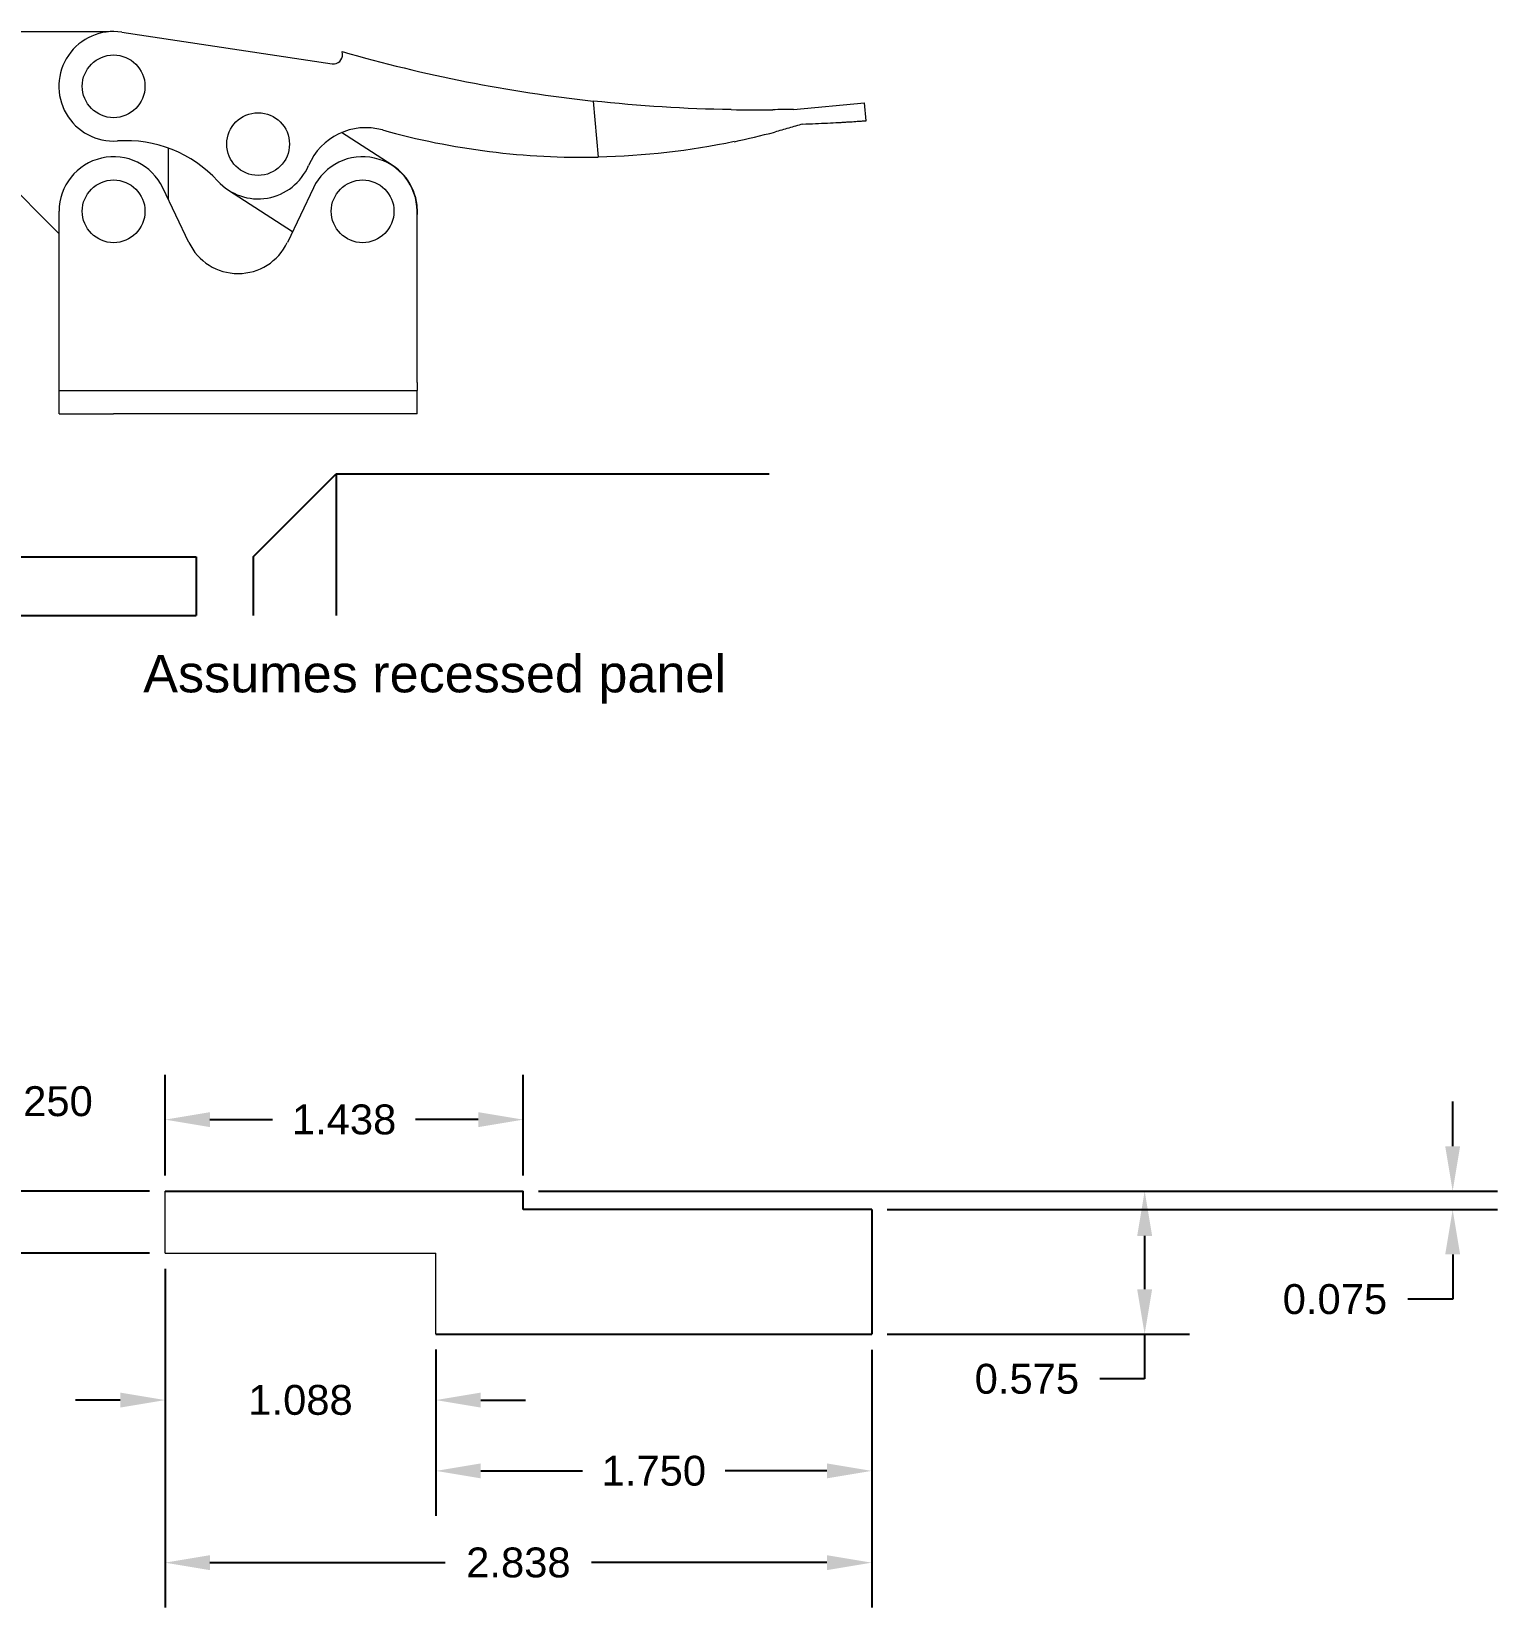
# Model space of a CAD drawing. Header units: inches. Extents: x -1 to 66.5, y -11.9 to 25.2.
# Drawn here: x 46.55 to 52.44, y -4.57 to 1.75 of the extents above; entities that cross this region are included whole.
import ezdxf

# ---------------------------------------------------------------- set-up
doc = ezdxf.new("R2010")
doc.units = ezdxf.units.IN
doc.header["$MEASUREMENT"] = 0
doc.layers.add('Clamp', color=30, linetype='Continuous')
doc.layers.add('Text', color=50, linetype='Continuous')
doc.styles.get("Standard").update_dxf_attribs({"font": 'arial.ttf'})
doc.dimstyles.get("Standard").update_dxf_attribs({"dimtxt": 0.12, "dimasz": 0.18, "dimexe": 0.18, "dimexo": 0.0625, "dimgap": 0.09, "dimtad": 0, "dimtih": 1, "dimtoh": 1, "dimdec": 3, "dimzin": 0, "dimdsep": 46, "dimtxsty": 'Standard', "dimcen": 0.09, "dimadec": 0, "dimazin": 0, "dimtfac": 1, "dimtdec": 3, "dimtofl": 0, "dimtmove": 0, "dimatfit": 3, "dimfxl": 1, "dimtolj": 1, "dimtzin": 0, "dimarcsym": 0})

# ---------------------------------------------------------------- blocks, each defined once
blk = doc.blocks.new('*D73')
at = {"color": 0, "lineweight": -2, "transparency": 16777216}
for p, q in [((52.2588, -2.7222), (52.2588, -2.5422)), ((48.5878, -2.9022), (52.4388, -2.9022)), ((49.988, -2.9768), (52.4388, -2.9768)), ((52.2588, -3.1568), (52.2588, -3.3368)), ((52.2588, -3.3368), (52.0788, -3.3368))]:
    blk.add_line(p, q, dxfattribs=at)
at = {"color": 0, "transparency": 16777216}
for points in [[(52.2288, -2.7222), (52.2888, -2.7222), (52.2588, -2.9022)], [(52.2288, -3.1568), (52.2888, -3.1568), (52.2588, -2.9768)]]:
    blk.add_solid(points, dxfattribs=at)
at = {"layer": 'Defpoints', "color": 0, "transparency": 16777216}
for p in [(48.5253, -2.9022), (49.9255, -2.9768), (52.2588, -2.9768)]:
    blk.add_point(p, dxfattribs=at)
at = {"color": 0, "transparency": 16777216, "insert": (51.7859, -3.3368), "char_height": 0.12, "attachment_point": 5}
blk.add_mtext('\\A1;0.075', dxfattribs=at)
blk = doc.blocks.new('*D74')
at = {"color": 0, "lineweight": -2, "transparency": 16777216}
for p, q in [((47.0873, -3.2146), (47.0873, -4.5746)), ((49.9254, -3.5393), (49.9254, -4.5746)), ((47.2673, -4.3946), (48.2127, -4.3946)), ((49.7454, -4.3946), (48.8, -4.3946))]:
    blk.add_line(p, q, dxfattribs=at)
at = {"color": 0, "transparency": 16777216}
for points in [[(47.2673, -4.3646), (47.2673, -4.4246), (47.0873, -4.3946)], [(49.7454, -4.3646), (49.7454, -4.4246), (49.9254, -4.3946)]]:
    blk.add_solid(points, dxfattribs=at)
at = {"layer": 'Defpoints', "color": 0, "transparency": 16777216}
for p in [(47.0873, -3.1521), (49.9254, -3.4768), (49.9254, -4.3946)]:
    blk.add_point(p, dxfattribs=at)
at = {"color": 0, "transparency": 16777216, "insert": (48.5064, -4.3946), "char_height": 0.12, "attachment_point": 5}
blk.add_mtext('\\A1;2.838', dxfattribs=at)
blk = doc.blocks.new('*D75')
at = {"color": 0, "lineweight": -2, "transparency": 16777216}
for p, q in [((47.0873, -2.8396), (47.0873, -2.4354)), ((48.5253, -2.8397), (48.5253, -2.4354)), ((47.2673, -2.6154), (47.5193, -2.6154)), ((48.3453, -2.6154), (48.0932, -2.6154))]:
    blk.add_line(p, q, dxfattribs=at)
at = {"color": 0, "transparency": 16777216}
for points in [[(47.2673, -2.5854), (47.2673, -2.6454), (47.0873, -2.6154)], [(48.3453, -2.5854), (48.3453, -2.6454), (48.5253, -2.6154)]]:
    blk.add_solid(points, dxfattribs=at)
at = {"layer": 'Defpoints', "color": 0, "transparency": 16777216}
for p in [(48.5253, -2.6154), (47.0873, -2.9021), (48.5253, -2.9022)]:
    blk.add_point(p, dxfattribs=at)
at = {"color": 0, "transparency": 16777216, "insert": (47.8063, -2.6154), "char_height": 0.12, "attachment_point": 5}
blk.add_mtext('\\A1;1.438', dxfattribs=at)
blk = doc.blocks.new('*D76')
at = {"color": 0, "lineweight": -2, "transparency": 16777216}
for p, q in [((46.1151, -2.7221), (46.1151, -2.5421)), ((46.1151, -2.5421), (46.2951, -2.5421)), ((47.0248, -2.9021), (45.9351, -2.9021)), ((47.0248, -3.1521), (45.9351, -3.1521)), ((46.1151, -3.3321), (46.1151, -3.5121))]:
    blk.add_line(p, q, dxfattribs=at)
at = {"color": 0, "transparency": 16777216}
for points in [[(46.0851, -2.7221), (46.1451, -2.7221), (46.1151, -2.9021)], [(46.0851, -3.3321), (46.1451, -3.3321), (46.1151, -3.1521)]]:
    blk.add_solid(points, dxfattribs=at)
at = {"layer": 'Defpoints', "color": 0, "transparency": 16777216}
for p in [(46.1151, -2.9021), (47.0873, -2.9021), (47.0873, -3.1521)]:
    blk.add_point(p, dxfattribs=at)
at = {"color": 0, "transparency": 16777216, "insert": (46.5874, -2.5421), "char_height": 0.12, "attachment_point": 5}
blk.add_mtext('\\A1;0.250', dxfattribs=at)
blk = doc.blocks.new('*D77')
at = {"color": 0, "lineweight": -2, "transparency": 16777216}
for p, q in [((48.5878, -2.9022), (51.2017, -2.9022)), ((51.0217, -3.0822), (51.0217, -3.2968)), ((49.9879, -3.4768), (51.2017, -3.4768)), ((51.0217, -3.4768), (51.0217, -3.6568)), ((51.0217, -3.6568), (50.8417, -3.6568))]:
    blk.add_line(p, q, dxfattribs=at)
at = {"color": 0, "transparency": 16777216}
for points in [[(50.9917, -3.0822), (51.0517, -3.0822), (51.0217, -2.9022)], [(50.9917, -3.2968), (51.0517, -3.2968), (51.0217, -3.4768)]]:
    blk.add_solid(points, dxfattribs=at)
at = {"layer": 'Defpoints', "color": 0, "transparency": 16777216}
for p in [(48.5253, -2.9022), (49.9254, -3.4768), (51.0217, -3.4768)]:
    blk.add_point(p, dxfattribs=at)
at = {"color": 0, "transparency": 16777216, "insert": (50.5487, -3.6568), "char_height": 0.12, "attachment_point": 5}
blk.add_mtext('\\A1;0.575', dxfattribs=at)
blk = doc.blocks.new('*D78')
at = {"color": 0, "lineweight": -2, "transparency": 16777216}
for p, q in [((47.0873, -3.2146), (47.0873, -3.9217)), ((48.1753, -3.5392), (48.1753, -3.9217)), ((46.9073, -3.7417), (46.7273, -3.7417)), ((48.3553, -3.7417), (48.5353, -3.7417))]:
    blk.add_line(p, q, dxfattribs=at)
at = {"color": 0, "transparency": 16777216}
for points in [[(46.9073, -3.7117), (46.9073, -3.7717), (47.0873, -3.7417)], [(48.3553, -3.7117), (48.3553, -3.7717), (48.1753, -3.7417)]]:
    blk.add_solid(points, dxfattribs=at)
at = {"layer": 'Defpoints', "color": 0, "transparency": 16777216}
for p in [(47.0873, -3.1521), (48.1753, -3.4767), (48.1753, -3.7417)]:
    blk.add_point(p, dxfattribs=at)
at = {"color": 0, "transparency": 16777216, "insert": (47.6313, -3.7417), "char_height": 0.12, "attachment_point": 5}
blk.add_mtext('\\A1;1.088', dxfattribs=at)
blk = doc.blocks.new('*D79')
at = {"color": 0, "lineweight": -2, "transparency": 16777216}
for p, q in [((48.1753, -3.5392), (48.1753, -4.2061)), ((49.9254, -3.5393), (49.9254, -4.2061)), ((48.3553, -4.0261), (48.7638, -4.0261)), ((49.7454, -4.0261), (49.337, -4.0261))]:
    blk.add_line(p, q, dxfattribs=at)
at = {"color": 0, "transparency": 16777216}
for points in [[(48.3553, -3.9961), (48.3553, -4.0561), (48.1753, -4.0261)], [(49.7454, -3.9961), (49.7454, -4.0561), (49.9254, -4.0261)]]:
    blk.add_solid(points, dxfattribs=at)
at = {"layer": 'Defpoints', "color": 0, "transparency": 16777216}
for p in [(48.1753, -3.4767), (49.9254, -3.4768), (49.9254, -4.0261)]:
    blk.add_point(p, dxfattribs=at)
at = {"color": 0, "transparency": 16777216, "insert": (49.0504, -4.0261), "char_height": 0.12, "attachment_point": 5}
blk.add_mtext('\\A1;1.750', dxfattribs=at)

msp = doc.modelspace()

# ---------------------------------------------------------------- linework, layer by layer
at = {"color": 7, "linetype": 'Continuous', "lineweight": 0}
for p, q in [((47.0873, -3.1521), (47.0873, -2.9021)), ((47.0873, -3.1521), (48.1754, -3.1522)), ((48.1753, -3.4767), (48.1754, -3.1522))]:
    msp.add_line(p, q, dxfattribs=at)
at = {"color": 7}
for p, q in [((47.0873, -2.9021), (48.5253, -2.9022)), ((48.5253, -2.9767), (48.5253, -2.9022)), ((49.9255, -2.9768), (48.5253, -2.9767)), ((49.9255, -2.9768), (49.9254, -3.4768)), ((48.1753, -3.4767), (49.9254, -3.4768))]:
    msp.add_line(p, q, dxfattribs=at)
at = {"layer": 'Clamp', "linetype": 'Continuous', "lineweight": 0}
for p, q in [((46.8598, 1.7535), (46.1512, 1.7535)), ((46.9133, 1.7521), (47.7591, 1.6253)), ((47.7997, 1.6636), (47.7987, 1.6738)), ((48.8068, 1.4754), (48.8273, 1.2503)), ((49.6119, 1.442), (49.8961, 1.4679)), ((49.9026, 1.3964), (49.8961, 1.4679)), ((47.9997, 1.2176), (47.7961, 1.3485)), ((47.0997, 1.2866), (47.0997, 1.0821)), ((46.4232, 1.1803), (46.6617, 0.9418)), ((47.183, 0.9073), (47.0784, 1.1268)), ((47.183, 0.9073), (47.0784, 1.1268)), ((47.342, 1.1175), (47.5996, 0.9518)), ((47.683, 1.1268), (47.5784, 0.9073)), ((47.683, 1.1268), (47.5784, 0.9073)), ((46.6617, 0.3445), (46.6617, 1.0325)), ((46.6617, 0.3445), (46.6617, 1.0325)), ((48.0997, 0.3445), (48.0997, 1.0325)), ((48.0997, 0.3445), (48.0997, 1.0325)), ((46.6617, 0.3135), (46.6617, 0.3445)), ((46.6617, 0.3135), (46.6617, 0.3445)), ((48.0997, 0.3445), (48.0997, 0.3135)), ((48.0997, 0.3445), (48.0997, 0.3135)), ((46.6617, 0.2195), (46.6617, 0.3135)), ((46.6617, 0.3135), (46.8807, 0.3135)), ((46.6617, 0.2195), (46.6617, 0.3135)), ((46.6617, 0.3135), (46.8807, 0.3135)), ((46.8807, 0.3135), (47.8807, 0.3135)), ((46.8807, 0.3135), (47.8807, 0.3135)), ((47.8807, 0.3135), (48.0997, 0.3135)), ((47.8807, 0.3135), (48.0997, 0.3135)), ((48.0997, 0.2195), (48.0997, 0.3135)), ((48.0997, 0.2195), (48.0997, 0.3135)), ((46.6617, 0.2195), (46.8807, 0.2195)), ((46.6617, 0.2195), (46.8807, 0.2195)), ((47.8807, 0.2195), (46.8807, 0.2195)), ((47.8807, 0.2195), (46.8807, 0.2195)), ((48.0997, 0.2195), (47.8807, 0.2195)), ((48.0997, 0.2195), (47.8807, 0.2195))]:
    msp.add_line(p, q, dxfattribs=at)
for centre in [(46.8807, 1.5345), (47.461, 1.3025), (46.8807, 1.0325), (46.8807, 1.0325), (47.8807, 1.0325), (47.8807, 1.0325)]:
    msp.add_circle(centre, 0.126, dxfattribs=at)
for centre, radius, start, end in [((46.8807, 1.5345), 0.22, 81.47557, 273.92954), ((47.7644, 1.6604), 0.0354, 261.47557, 5.20609), ((49.4574, 7.44), 6, 253.95207, 263.77482), ((49.4574, 7.44), 6, 269.07812, 270.67307), ((47.8934, 1.1182), 0.25, 74.47496, 156.91788), ((48.7633, 4.2496), 3, 254.47496, 271.22181), ((48.7633, 4.2496), 3, 281.71762, 284.92617), ((46.9301, 0.8162), 0.5, 42.48265, 93.92954), ((46.8807, 1.0325), 0.219, 25.48747, 180), ((46.8807, 1.0325), 0.219, 25.48747, 180), ((47.461, 1.3025), 0.22, 222.48265, 336.91788), ((47.8807, 1.0325), 0.219, 0, 154.51253), ((47.8807, 1.0325), 0.219, 0, 154.51253), ((47.8807, 1.0325), 0.22, 354.535, 57.24856), ((47.8807, 1.0325), 0.22, 354.53499, 9.47089), ((47.3807, 1.0015), 0.219, 205.48747, 334.51253), ((47.3807, 1.0015), 0.219, 205.48747, 334.51253)]:
    msp.add_arc(centre, radius, start, end, dxfattribs=at)
for points in [[(49.3609, 1.4408), (49.177, 1.4437), (48.9923, 1.4551), (48.8068, 1.4754)], [(49.3726, 1.3122), (49.1941, 1.2751), (49.0123, 1.2543), (48.8273, 1.2503)]]:
    msp.add_open_spline(points, degree=3, dxfattribs=at)
for points, knots in [([(49.6119, 1.442), (49.5978, 1.4416), (49.5837, 1.4413), (49.5556, 1.4408), (49.5417, 1.4406), (49.5279, 1.4404)], [0, 0, 0, 0, 0.5, 0.5, 1, 1, 1, 1]), ([(49.6477, 1.383), (49.6656, 1.3835), (49.6829, 1.3842), (49.7164, 1.3855), (49.7327, 1.3862), (49.764, 1.3877), (49.7786, 1.3885), (49.7991, 1.3896), (49.8057, 1.39), (49.8184, 1.3907), (49.8245, 1.3911), (49.8419, 1.3922), (49.8522, 1.3928), (49.87, 1.394), (49.8777, 1.3946), (49.89, 1.3954), (49.8947, 1.3958), (49.901, 1.3962), (49.9026, 1.3964), (49.9026, 1.3964)], [0, 0, 0, 0, 0.125, 0.125, 0.25, 0.25, 0.375, 0.375, 0.4375, 0.4375, 0.5, 0.5, 0.625, 0.625, 0.75, 0.75, 0.875, 0.875, 1, 1, 1, 1]), ([(49.6477, 1.383), (49.6293, 1.3773), (49.6107, 1.3718), (49.5732, 1.361), (49.5546, 1.3558), (49.536, 1.3509)], [0, 0, 0, 0, 0.5, 0.5, 1, 1, 1, 1])]:
    msp.add_open_spline(points, degree=3, knots=knots, dxfattribs=at)
at = {"layer": 'Text'}
for p, q in [((47.4416, -0.355), (47.7746, -0.022)), ((47.7746, -0.022), (47.7746, -0.591)), ((47.7746, -0.022), (49.5136, -0.022)), ((41.4616, -0.355), (47.2116, -0.355)), ((47.2116, -0.355), (47.2116, -0.591)), ((47.4416, -0.355), (47.4416, -0.591)), ((41.4616, -0.591), (47.2116, -0.591))]:
    msp.add_line(p, q, dxfattribs=at)

# ---------------------------------------------------------------- texts
msp.add_text('Assumes recessed panel', height=0.15, dxfattribs=at).set_placement((46.9996, -0.8994))

# ---------------------------------------------------------------- dimensions: what is measured, and where the dimension line sits
at = {"color": 7}
for base, p1, p2, picture, middle in [((46.1151, -2.9021), (47.0873, -3.1521), (47.0873, -2.9021), '*D76', (46.5874, -2.5421)), ((52.2588, -2.9768), (48.5253, -2.9022), (49.9255, -2.9768), '*D73', (51.7859, -3.3368)), ((51.0217, -3.4768), (48.5253, -2.9022), (49.9254, -3.4768), '*D77', (50.5487, -3.6568))]:
    dim = msp.add_linear_dim(base=base, p1=p1, p2=p2, angle=90, dimstyle='Standard', dxfattribs=at)
    dim.commit()
    dim.dimension.update_dxf_attribs({"geometry": picture, "text_midpoint": middle})
for base, p1, p2, picture, middle in [((48.5253, -2.6154), (47.0873, -2.9021), (48.5253, -2.9022), '*D75', (47.8063, -2.6154)), ((48.1753, -3.7417), (47.0873, -3.1521), (48.1753, -3.4767), '*D78', (47.6313, -3.7417)), ((49.9254, -4.3946), (47.0873, -3.1521), (49.9254, -3.4768), '*D74', (48.5064, -4.3946)), ((49.9254, -4.0261), (48.1753, -3.4767), (49.9254, -3.4768), '*D79', (49.0504, -4.0261))]:
    dim = msp.add_linear_dim(base=base, p1=p1, p2=p2, dimstyle='Standard', dxfattribs=at)
    dim.commit()
    dim.dimension.update_dxf_attribs({"geometry": picture, "text_midpoint": middle})

doc.saveas('drawing.dxf')
